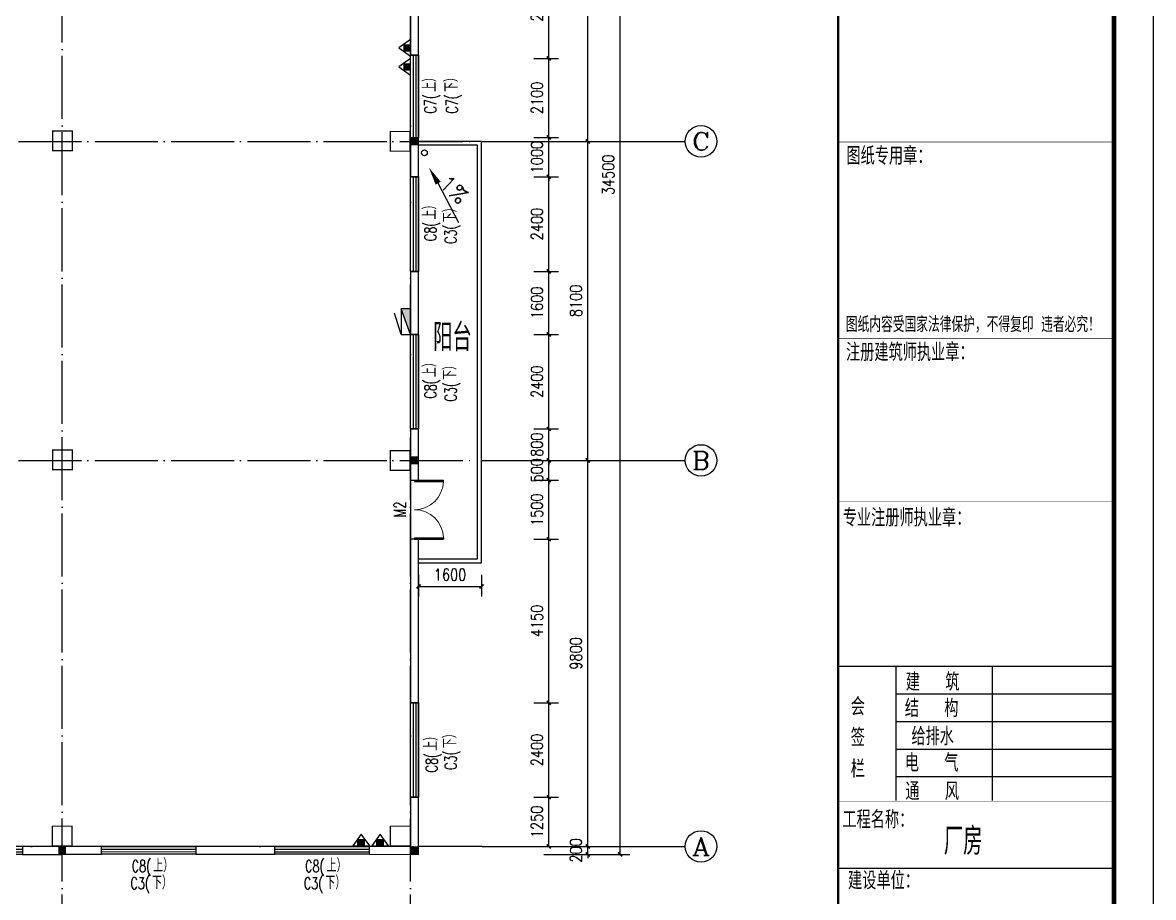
# Model space of a CAD drawing. Header units: millimetres. Extents: x 591771 to 1936534, y -622016 to 355666.
# Drawn here: x 650656 to 679360, y 177662 to 199870 of the extents above; entities that cross this region are included whole.
import ezdxf
from ezdxf.enums import TextEntityAlignment as Align

# ---------------------------------------------------------------- set-up
doc = ezdxf.new("R2010")
doc.units = ezdxf.units.MM
doc.header["$LTSCALE"] = 80
doc.linetypes.add('DOTE', pattern=[2.42, 2, -0.2, 0.02, -0.2])
for name, color, linetype in [('\\M+5BDA8-\\M+5B3DF\\M+5B4E7', 3, 'Continuous'), ('\\M+5BDA8-\\M+5B4B0', 4, 'Continuous'), ('\\M+5BDA8-\\M+5C3C5', 4, 'Continuous'), ('\\M+5BDA8-\\M+5C3C5\\M+5B4B0\\M+5B1E0\\M+5BAC5', 7, 'Continuous'), ('\\M+5BDA8-\\M+5C7BD-\\M+5D7A9', 31, 'Continuous'), ('\\M+5BDA8-\\M+5D6E1', 17, 'DOTE'), ('\\M+5BDA8-\\M+5D6E1-\\M+5B1EA\\M+5D7A2', 3, 'Continuous'), ('\\M+5C1A2\\M+5C3E6\\M+5CFDF\\M+5CCF51', 7, 'Continuous'), ('\\M+5C1A2\\M+5C3E6\\M+5CFF4\\M+5CCF53', 252, 'Continuous'), ('\\M+5CDBC\\M+5BFF2', 252, 'Continuous'), ('AXIS', 3, 'Continuous'), ('AXIS_TEXT', 7, 'Continuous'), ('DIM_LEAD', 3, 'Continuous'), ('EQUIP_\\M+5CFFB\\M+5BBF0\\M+5CBA8', 7, 'Continuous'), ('MHQ', 2, 'Continuous'), ('PUB_TEXT', 7, 'Continuous'), ('WALL', 31, 'Continuous')]:
    doc.layers.add(name, color=color, linetype=linetype)
doc.styles.add('_HZTXT', font='txt.shx', dxfattribs={"width": 0.8, "bigfont": 'hztxt.shx'})
doc.styles.add('A-AXIS-LABEL', font='COMPLEX', dxfattribs={"bigfont": 'GBCBIG'})
doc.styles.add('A-WIN-LABEL', font='SIMPLEX', dxfattribs={"bigfont": 'GBCBIG'})
doc.styles.add('COMPLEX', font='COMPLEX')
doc.styles.add('DIM_FONT', font='SIMPLEX.shx', dxfattribs={"width": 0.8})
doc.styles.add('TKZ', font='tssdeng.shx', dxfattribs={"width": 0.7, "bigfont": 'tssdchn.shx'})
doc.dimstyles.new('DIMN', dxfattribs={"dimtxt": 300, "dimasz": 100, "dimexe": 250, "dimexo": 300, "dimgap": 150, "dimtad": 1, "dimdec": 0, "dimzin": 0, "dimdsep": 46, "dimtxsty": 'DIM_FONT', "dimblk": 'ARCHTICK', "dimcen": 0.09, "dimclrt": 7, "dimazin": 2, "dimtfac": 1, "dimtdec": 0, "dimtix": 1, "dimtmove": 2, "dimatfit": 3, "dimldrblk": 'ARCHTICK', "dimfxl": 0, "dimtolj": 1, "dimtzin": 0, "dimarcsym": 0})

# ---------------------------------------------------------------- blocks, each defined once
blk = doc.blocks.new('A$C158D6705')
at = {"layer": '\\M+5CDBC\\M+5BFF2', "color": 2, "style": 'TKZ', "width": 0.8}
blk.add_text('图纸内容受国家法律保护，不得复印 违者必究！', height=392.04, dxfattribs=at).set_placement((-47, 56))
blk = doc.blocks.new('A$C0A5937B2')
at = {"layer": 'MHQ'}
h = blk.add_hatch(dxfattribs=at)
h.set_pattern_fill('ANSI31', color=256, scale=10, style=0)
h.set_pattern_definition([(45, (9411.13, -1370.382), (-22.45064, 22.45064), [])])
h.paths.add_polyline_path([(363, 204), (162, 204), (162, 27), (363, 27)])
for points in [[(266, 371), (0, 0), (533, 0)], [(162, 204), (363, 204), (363, 27), (162, 27)]]:
    blk.add_lwpolyline(points, close=True, dxfattribs=at)
blk = doc.blocks.new('A$C152640FC')
at = {"layer": 'MHQ', "rotation": 270}
for p in [(0, 1135), (0, 533)]:
    blk.add_blockref('A$C0A5937B2', p, dxfattribs=at)
blk = doc.blocks.new('A$C56224EAA')
at = {"layer": 'MHQ', "xscale": 0.8, "yscale": 0.8, "zscale": 0.8, "rotation": 90}
blk.add_blockref('A$C152640FC', (908, 0), dxfattribs=at)
blk = doc.blocks.new('$TWTSYS$00000508')
for p, q in [((-0.5, 0.5), (0.324, 1.224)), ((-0.5, 0.5), (-0.5, -0.5)), ((-0.5, -0.5), (0.5, 0.5)), ((0.5, 0.5), (-0.5, 0.5)), ((0.5, -0.5), (0.5, 0.5)), ((-0.5, -0.5), (0.5, -0.5))]:
    blk.add_line(p, q)
blk.add_solid([(0.5, -0.5), (0.5, 0.5), (-0.5, -0.5)])
blk = doc.blocks.new('_ArchTick')
at = {"color": 0, "linetype": 'ByBlock', "const_width": 0.4}
blk.add_lwpolyline([(-0.5, -0.5), (0.5, 0.5)], dxfattribs=at)
blk = doc.blocks.new('*D388')
at = {"layer": '\\M+5BDA8-\\M+5B3DF\\M+5B4E7', "color": 0, "lineweight": -2, "transparency": 16777216}
for p, q in [((663631, 180205), (664262, 180205)), ((664012, 178955), (664012, 180205)), ((663631, 178955), (664262, 178955))]:
    blk.add_line(p, q, dxfattribs=at)
at = {"layer": 'Defpoints', "color": 0, "transparency": 16777216}
for p in [(663331, 180205), (664012, 180205), (663331, 178955)]:
    blk.add_point(p, dxfattribs=at)
at = {"layer": '\\M+5BDA8-\\M+5B3DF\\M+5B4E7', "color": 0, "lineweight": -2, "transparency": 16777216, "xscale": 100, "yscale": 100, "zscale": 100}
for p, rotation in [((664012, 180205), 90), ((664012, 178955), 270)]:
    blk.add_blockref('_ArchTick', p, dxfattribs=dict(at, rotation=rotation))
at = {"layer": '\\M+5BDA8-\\M+5B3DF\\M+5B4E7', "color": 7, "transparency": 16777216, "insert": (663712, 179580), "char_height": 300, "attachment_point": 5, "rotation": 90, "style": 'DIM_FONT'}
blk.add_mtext('\\A1;1250', dxfattribs=at)
blk = doc.blocks.new('*D389')
at = {"layer": '\\M+5BDA8-\\M+5B3DF\\M+5B4E7', "color": 0, "lineweight": -2, "transparency": 16777216}
for p, q in [((663631, 182605), (664262, 182605)), ((664012, 180205), (664012, 182605)), ((663631, 180205), (664262, 180205))]:
    blk.add_line(p, q, dxfattribs=at)
at = {"layer": 'Defpoints', "color": 0, "transparency": 16777216}
for p in [(663331, 182605), (664012, 182605), (663331, 180205)]:
    blk.add_point(p, dxfattribs=at)
at = {"layer": '\\M+5BDA8-\\M+5B3DF\\M+5B4E7', "color": 0, "lineweight": -2, "transparency": 16777216, "xscale": 100, "yscale": 100, "zscale": 100}
for p, rotation in [((664012, 182605), 90), ((664012, 180205), 270)]:
    blk.add_blockref('_ArchTick', p, dxfattribs=dict(at, rotation=rotation))
at = {"layer": '\\M+5BDA8-\\M+5B3DF\\M+5B4E7', "color": 7, "transparency": 16777216, "insert": (663712, 181405), "char_height": 300, "attachment_point": 5, "rotation": 90, "style": 'DIM_FONT'}
blk.add_mtext('\\A1;2400', dxfattribs=at)
blk = doc.blocks.new('*D390')
at = {"layer": '\\M+5BDA8-\\M+5B3DF\\M+5B4E7', "color": 0, "lineweight": -2, "transparency": 16777216}
for p, q in [((663631, 186755), (664262, 186755)), ((664012, 182605), (664012, 186755)), ((663631, 182605), (664262, 182605))]:
    blk.add_line(p, q, dxfattribs=at)
at = {"layer": 'Defpoints', "color": 0, "transparency": 16777216}
for p in [(663331, 186755), (664012, 186755), (663331, 182605)]:
    blk.add_point(p, dxfattribs=at)
at = {"layer": '\\M+5BDA8-\\M+5B3DF\\M+5B4E7', "color": 0, "lineweight": -2, "transparency": 16777216, "xscale": 100, "yscale": 100, "zscale": 100}
for p, rotation in [((664012, 186755), 90), ((664012, 182605), 270)]:
    blk.add_blockref('_ArchTick', p, dxfattribs=dict(at, rotation=rotation))
at = {"layer": '\\M+5BDA8-\\M+5B3DF\\M+5B4E7', "color": 7, "transparency": 16777216, "insert": (663712, 184680), "char_height": 300, "attachment_point": 5, "rotation": 90, "style": 'DIM_FONT'}
blk.add_mtext('\\A1;4150', dxfattribs=at)
blk = doc.blocks.new('*D391')
at = {"layer": '\\M+5BDA8-\\M+5B3DF\\M+5B4E7', "color": 0, "lineweight": -2, "transparency": 16777216}
for p, q in [((663631, 188255), (664262, 188255)), ((664012, 186755), (664012, 188255)), ((663631, 186755), (664262, 186755))]:
    blk.add_line(p, q, dxfattribs=at)
at = {"layer": 'Defpoints', "color": 0, "transparency": 16777216}
for p in [(663331, 188255), (664012, 188255), (663331, 186755)]:
    blk.add_point(p, dxfattribs=at)
at = {"layer": '\\M+5BDA8-\\M+5B3DF\\M+5B4E7', "color": 0, "lineweight": -2, "transparency": 16777216, "xscale": 100, "yscale": 100, "zscale": 100}
for p, rotation in [((664012, 188255), 90), ((664012, 186755), 270)]:
    blk.add_blockref('_ArchTick', p, dxfattribs=dict(at, rotation=rotation))
at = {"layer": '\\M+5BDA8-\\M+5B3DF\\M+5B4E7', "color": 7, "transparency": 16777216, "insert": (663712, 187505), "char_height": 300, "attachment_point": 5, "rotation": 90, "style": 'DIM_FONT'}
blk.add_mtext('\\A1;1500', dxfattribs=at)
blk = doc.blocks.new('*D392')
at = {"layer": '\\M+5BDA8-\\M+5B3DF\\M+5B4E7', "color": 0, "lineweight": -2, "transparency": 16777216}
for p, q in [((663631, 188755), (664262, 188755)), ((664012, 188755), (664012, 188855)), ((664012, 188255), (664012, 188755)), ((663631, 188255), (664262, 188255)), ((664012, 188255), (664012, 188155))]:
    blk.add_line(p, q, dxfattribs=at)
at = {"layer": 'Defpoints', "color": 0, "transparency": 16777216}
for p in [(663331, 188755), (664012, 188755), (663331, 188255)]:
    blk.add_point(p, dxfattribs=at)
at = {"layer": '\\M+5BDA8-\\M+5B3DF\\M+5B4E7', "color": 0, "lineweight": -2, "transparency": 16777216, "xscale": 100, "yscale": 100, "zscale": 100}
for p, rotation in [((664012, 188755), 270), ((664012, 188255), 90)]:
    blk.add_blockref('_ArchTick', p, dxfattribs=dict(at, rotation=rotation))
at = {"layer": '\\M+5BDA8-\\M+5B3DF\\M+5B4E7', "color": 7, "transparency": 16777216, "insert": (663712, 188505), "char_height": 300, "attachment_point": 5, "rotation": 90, "style": 'DIM_FONT'}
blk.add_mtext('\\A1;500', dxfattribs=at)
blk = doc.blocks.new('*D393')
at = {"layer": '\\M+5BDA8-\\M+5B3DF\\M+5B4E7', "color": 0, "lineweight": -2, "transparency": 16777216}
for p, q in [((663631, 189555), (664262, 189555)), ((664012, 189555), (664012, 189655)), ((664012, 188755), (664012, 189555)), ((663631, 188755), (664262, 188755)), ((664012, 188755), (664012, 188655))]:
    blk.add_line(p, q, dxfattribs=at)
at = {"layer": 'Defpoints', "color": 0, "transparency": 16777216}
for p in [(663331, 189555), (664012, 189555), (663331, 188755)]:
    blk.add_point(p, dxfattribs=at)
at = {"layer": '\\M+5BDA8-\\M+5B3DF\\M+5B4E7', "color": 0, "lineweight": -2, "transparency": 16777216, "xscale": 100, "yscale": 100, "zscale": 100}
for p, rotation in [((664012, 189555), 270), ((664012, 188755), 90)]:
    blk.add_blockref('_ArchTick', p, dxfattribs=dict(at, rotation=rotation))
at = {"layer": '\\M+5BDA8-\\M+5B3DF\\M+5B4E7', "color": 7, "transparency": 16777216, "insert": (663712, 189155), "char_height": 300, "attachment_point": 5, "rotation": 90, "style": 'DIM_FONT'}
blk.add_mtext('\\A1;800', dxfattribs=at)
blk = doc.blocks.new('*D394')
at = {"layer": '\\M+5BDA8-\\M+5B3DF\\M+5B4E7', "color": 0, "lineweight": -2, "transparency": 16777216}
for p, q in [((663631, 191955), (664262, 191955)), ((664012, 189555), (664012, 191955)), ((663631, 189555), (664262, 189555))]:
    blk.add_line(p, q, dxfattribs=at)
at = {"layer": 'Defpoints', "color": 0, "transparency": 16777216}
for p in [(663331, 191955), (664012, 191955), (663331, 189555)]:
    blk.add_point(p, dxfattribs=at)
at = {"layer": '\\M+5BDA8-\\M+5B3DF\\M+5B4E7', "color": 0, "lineweight": -2, "transparency": 16777216, "xscale": 100, "yscale": 100, "zscale": 100}
for p, rotation in [((664012, 191955), 90), ((664012, 189555), 270)]:
    blk.add_blockref('_ArchTick', p, dxfattribs=dict(at, rotation=rotation))
at = {"layer": '\\M+5BDA8-\\M+5B3DF\\M+5B4E7', "color": 7, "transparency": 16777216, "insert": (663712, 190755), "char_height": 300, "attachment_point": 5, "rotation": 90, "style": 'DIM_FONT'}
blk.add_mtext('\\A1;2400', dxfattribs=at)
blk = doc.blocks.new('*D395')
at = {"layer": '\\M+5BDA8-\\M+5B3DF\\M+5B4E7', "color": 0, "lineweight": -2, "transparency": 16777216}
for p, q in [((663631, 193555), (664262, 193555)), ((664012, 191955), (664012, 193555)), ((663631, 191955), (664262, 191955))]:
    blk.add_line(p, q, dxfattribs=at)
at = {"layer": 'Defpoints', "color": 0, "transparency": 16777216}
for p in [(663331, 193555), (664012, 193555), (663331, 191955)]:
    blk.add_point(p, dxfattribs=at)
at = {"layer": '\\M+5BDA8-\\M+5B3DF\\M+5B4E7', "color": 0, "lineweight": -2, "transparency": 16777216, "xscale": 100, "yscale": 100, "zscale": 100}
for p, rotation in [((664012, 193555), 90), ((664012, 191955), 270)]:
    blk.add_blockref('_ArchTick', p, dxfattribs=dict(at, rotation=rotation))
at = {"layer": '\\M+5BDA8-\\M+5B3DF\\M+5B4E7', "color": 7, "transparency": 16777216, "insert": (663712, 192755), "char_height": 300, "attachment_point": 5, "rotation": 90, "style": 'DIM_FONT'}
blk.add_mtext('\\A1;1600', dxfattribs=at)
blk = doc.blocks.new('*D396')
at = {"layer": '\\M+5BDA8-\\M+5B3DF\\M+5B4E7', "color": 0, "lineweight": -2, "transparency": 16777216}
for p, q in [((663631, 195955), (664262, 195955)), ((664012, 193555), (664012, 195955)), ((663631, 193555), (664262, 193555))]:
    blk.add_line(p, q, dxfattribs=at)
at = {"layer": 'Defpoints', "color": 0, "transparency": 16777216}
for p in [(663331, 195955), (664012, 195955), (663331, 193555)]:
    blk.add_point(p, dxfattribs=at)
at = {"layer": '\\M+5BDA8-\\M+5B3DF\\M+5B4E7', "color": 0, "lineweight": -2, "transparency": 16777216, "xscale": 100, "yscale": 100, "zscale": 100}
for p, rotation in [((664012, 195955), 90), ((664012, 193555), 270)]:
    blk.add_blockref('_ArchTick', p, dxfattribs=dict(at, rotation=rotation))
at = {"layer": '\\M+5BDA8-\\M+5B3DF\\M+5B4E7', "color": 7, "transparency": 16777216, "insert": (663712, 194755), "char_height": 300, "attachment_point": 5, "rotation": 90, "style": 'DIM_FONT'}
blk.add_mtext('\\A1;2400', dxfattribs=at)
blk = doc.blocks.new('*D397')
at = {"layer": '\\M+5BDA8-\\M+5B3DF\\M+5B4E7', "color": 0, "lineweight": -2, "transparency": 16777216}
for p, q in [((663631, 196955), (664262, 196955)), ((664012, 196955), (664012, 197055)), ((664012, 195955), (664012, 196955)), ((663631, 195955), (664262, 195955)), ((664012, 195955), (664012, 195855))]:
    blk.add_line(p, q, dxfattribs=at)
at = {"layer": 'Defpoints', "color": 0, "transparency": 16777216}
for p in [(663331, 196955), (664012, 196955), (663331, 195955)]:
    blk.add_point(p, dxfattribs=at)
at = {"layer": '\\M+5BDA8-\\M+5B3DF\\M+5B4E7', "color": 0, "lineweight": -2, "transparency": 16777216, "xscale": 100, "yscale": 100, "zscale": 100}
for p, rotation in [((664012, 196955), 270), ((664012, 195955), 90)]:
    blk.add_blockref('_ArchTick', p, dxfattribs=dict(at, rotation=rotation))
at = {"layer": '\\M+5BDA8-\\M+5B3DF\\M+5B4E7', "color": 7, "transparency": 16777216, "insert": (663712, 196455), "char_height": 300, "attachment_point": 5, "rotation": 90, "style": 'DIM_FONT'}
blk.add_mtext('\\A1;1000', dxfattribs=at)
blk = doc.blocks.new('*D398')
at = {"layer": '\\M+5BDA8-\\M+5B3DF\\M+5B4E7', "color": 0, "lineweight": -2, "transparency": 16777216}
for p, q in [((663631, 198960), (664262, 198960)), ((664012, 196955), (664012, 198960)), ((663631, 196955), (664262, 196955))]:
    blk.add_line(p, q, dxfattribs=at)
at = {"layer": 'Defpoints', "color": 0, "transparency": 16777216}
for p in [(663331, 198960), (664012, 198960), (663331, 196955)]:
    blk.add_point(p, dxfattribs=at)
at = {"layer": '\\M+5BDA8-\\M+5B3DF\\M+5B4E7', "color": 0, "lineweight": -2, "transparency": 16777216, "xscale": 100, "yscale": 100, "zscale": 100}
for p, rotation in [((664012, 198960), 90), ((664012, 196955), 270)]:
    blk.add_blockref('_ArchTick', p, dxfattribs=dict(at, rotation=rotation))
at = {"layer": '\\M+5BDA8-\\M+5B3DF\\M+5B4E7', "color": 7, "transparency": 16777216, "insert": (663712, 197958), "char_height": 300, "attachment_point": 5, "rotation": 90, "style": 'DIM_FONT'}
blk.add_mtext('\\A1;2100', dxfattribs=at)
blk = doc.blocks.new('*D399')
at = {"layer": '\\M+5BDA8-\\M+5B3DF\\M+5B4E7', "color": 0, "lineweight": -2, "transparency": 16777216}
for p, q in [((663631, 201657), (664262, 201657)), ((664012, 198960), (664012, 201657)), ((663631, 198960), (664262, 198960))]:
    blk.add_line(p, q, dxfattribs=at)
at = {"layer": 'Defpoints', "color": 0, "transparency": 16777216}
for p in [(663331, 201657), (664012, 201657), (663331, 198960)]:
    blk.add_point(p, dxfattribs=at)
at = {"layer": '\\M+5BDA8-\\M+5B3DF\\M+5B4E7', "color": 0, "lineweight": -2, "transparency": 16777216, "xscale": 100, "yscale": 100, "zscale": 100}
for p, rotation in [((664012, 201657), 90), ((664012, 198960), 270)]:
    blk.add_blockref('_ArchTick', p, dxfattribs=dict(at, rotation=rotation))
at = {"layer": '\\M+5BDA8-\\M+5B3DF\\M+5B4E7', "color": 7, "transparency": 16777216, "insert": (663712, 200308), "char_height": 300, "attachment_point": 5, "rotation": 90, "style": 'DIM_FONT'}
blk.add_mtext('\\A1;2700', dxfattribs=at)
blk = doc.blocks.new('*D553')
at = {"layer": '\\M+5BDA8-\\M+5B3DF\\M+5B4E7', "color": 0, "lineweight": -2, "transparency": 16777216}
for p, q in [((660707, 185855), (660707, 185305)), ((662307, 185855), (662307, 185305)), ((660707, 185555), (662307, 185555))]:
    blk.add_line(p, q, dxfattribs=at)
at = {"layer": 'Defpoints', "color": 0, "transparency": 16777216}
for p in [(660707, 186155), (662307, 186155), (662307, 185555)]:
    blk.add_point(p, dxfattribs=at)
at = {"layer": '\\M+5BDA8-\\M+5B3DF\\M+5B4E7', "color": 0, "lineweight": -2, "transparency": 16777216, "xscale": 100, "yscale": 100, "zscale": 100, "rotation": 180}
blk.add_blockref('_ArchTick', (660707, 185555), dxfattribs=at)
at = {"layer": '\\M+5BDA8-\\M+5B3DF\\M+5B4E7', "color": 0, "lineweight": -2, "transparency": 16777216, "xscale": 100, "yscale": 100, "zscale": 100}
blk.add_blockref('_ArchTick', (662307, 185555), dxfattribs=at)
at = {"layer": '\\M+5BDA8-\\M+5B3DF\\M+5B4E7', "color": 7, "transparency": 16777216, "insert": (661507, 185855), "char_height": 300, "attachment_point": 5, "style": 'DIM_FONT'}
blk.add_mtext('\\A1;1600', dxfattribs=at)
blk = doc.blocks.new('*D638')
at = {"layer": '\\M+5BDA8-\\M+5B3DF\\M+5B4E7', "color": 0, "lineweight": -2, "transparency": 16777216}
for p, q in [((663888, 178955), (665252, 178955)), ((665002, 178955), (665002, 179055)), ((665002, 178755), (665002, 178955)), ((663888, 178755), (665252, 178755)), ((665002, 178755), (665002, 178655))]:
    blk.add_line(p, q, dxfattribs=at)
at = {"layer": 'Defpoints', "color": 0, "transparency": 16777216}
for p in [(663588, 178955), (665002, 178955), (663588, 178755)]:
    blk.add_point(p, dxfattribs=at)
at = {"layer": '\\M+5BDA8-\\M+5B3DF\\M+5B4E7', "color": 0, "lineweight": -2, "transparency": 16777216, "xscale": 100, "yscale": 100, "zscale": 100}
for p, rotation in [((665002, 178955), 270), ((665002, 178755), 90)]:
    blk.add_blockref('_ArchTick', p, dxfattribs=dict(at, rotation=rotation))
at = {"layer": '\\M+5BDA8-\\M+5B3DF\\M+5B4E7', "color": 7, "transparency": 16777216, "insert": (664702, 178855), "char_height": 300, "attachment_point": 5, "rotation": 90, "style": 'DIM_FONT'}
blk.add_mtext('\\A1;200', dxfattribs=at)
blk = doc.blocks.new('*D639')
at = {"layer": '\\M+5BDA8-\\M+5D6E1-\\M+5B1EA\\M+5D7A2', "color": 0, "lineweight": -2, "transparency": 16777216}
for p, q in [((664319, 213255), (666073, 213255)), ((665823, 178755), (665823, 213255)), ((664319, 178755), (666073, 178755))]:
    blk.add_line(p, q, dxfattribs=at)
at = {"layer": 'Defpoints', "color": 0, "transparency": 16777216}
for p in [(664019, 213255), (665823, 213255), (664019, 178755)]:
    blk.add_point(p, dxfattribs=at)
at = {"layer": '\\M+5BDA8-\\M+5D6E1-\\M+5B1EA\\M+5D7A2', "color": 0, "lineweight": -2, "transparency": 16777216, "xscale": 100, "yscale": 100, "zscale": 100}
for p, rotation in [((665823, 213255), 90), ((665823, 178755), 270)]:
    blk.add_blockref('_ArchTick', p, dxfattribs=dict(at, rotation=rotation))
at = {"layer": '\\M+5BDA8-\\M+5D6E1-\\M+5B1EA\\M+5D7A2', "color": 7, "transparency": 16777216, "insert": (665523, 196005), "char_height": 300, "attachment_point": 5, "rotation": 90, "style": 'DIM_FONT'}
blk.add_mtext('\\A1;34500', dxfattribs=at)
blk = doc.blocks.new('*D640')
at = {"layer": '\\M+5BDA8-\\M+5D6E1-\\M+5B1EA\\M+5D7A2', "color": 0, "lineweight": -2, "transparency": 16777216}
for p, q in [((662318, 188755), (665252, 188755)), ((665002, 178955), (665002, 188755)), ((662318, 178955), (665252, 178955))]:
    blk.add_line(p, q, dxfattribs=at)
at = {"layer": 'Defpoints', "color": 0, "transparency": 16777216}
for p in [(662018, 188755), (665002, 188755), (662018, 178955)]:
    blk.add_point(p, dxfattribs=at)
at = {"layer": '\\M+5BDA8-\\M+5D6E1-\\M+5B1EA\\M+5D7A2', "color": 0, "lineweight": -2, "transparency": 16777216, "xscale": 100, "yscale": 100, "zscale": 100}
for p, rotation in [((665002, 188755), 90), ((665002, 178955), 270)]:
    blk.add_blockref('_ArchTick', p, dxfattribs=dict(at, rotation=rotation))
at = {"layer": '\\M+5BDA8-\\M+5D6E1-\\M+5B1EA\\M+5D7A2', "color": 7, "transparency": 16777216, "insert": (664702, 183855), "char_height": 300, "attachment_point": 5, "rotation": 90, "style": 'DIM_FONT'}
blk.add_mtext('\\A1;9800', dxfattribs=at)
blk = doc.blocks.new('*D641')
at = {"layer": '\\M+5BDA8-\\M+5D6E1-\\M+5B1EA\\M+5D7A2', "color": 0, "lineweight": -2, "transparency": 16777216}
for p, q in [((662318, 196855), (665252, 196855)), ((665002, 188755), (665002, 196855)), ((662318, 188755), (665252, 188755))]:
    blk.add_line(p, q, dxfattribs=at)
at = {"layer": 'Defpoints', "color": 0, "transparency": 16777216}
for p in [(662018, 196855), (665002, 196855), (662018, 188755)]:
    blk.add_point(p, dxfattribs=at)
at = {"layer": '\\M+5BDA8-\\M+5D6E1-\\M+5B1EA\\M+5D7A2', "color": 0, "lineweight": -2, "transparency": 16777216, "xscale": 100, "yscale": 100, "zscale": 100}
for p, rotation in [((665002, 196855), 90), ((665002, 188755), 270)]:
    blk.add_blockref('_ArchTick', p, dxfattribs=dict(at, rotation=rotation))
at = {"layer": '\\M+5BDA8-\\M+5D6E1-\\M+5B1EA\\M+5D7A2', "color": 7, "transparency": 16777216, "insert": (664702, 192805), "char_height": 300, "attachment_point": 5, "rotation": 90, "style": 'DIM_FONT'}
blk.add_mtext('\\A1;8100', dxfattribs=at)
blk = doc.blocks.new('*D642')
at = {"layer": '\\M+5BDA8-\\M+5D6E1-\\M+5B1EA\\M+5D7A2', "color": 0, "lineweight": -2, "transparency": 16777216}
for p, q in [((662318, 205755), (665252, 205755)), ((665002, 196855), (665002, 205755)), ((662318, 196855), (665252, 196855))]:
    blk.add_line(p, q, dxfattribs=at)
at = {"layer": 'Defpoints', "color": 0, "transparency": 16777216}
for p in [(662018, 205755), (665002, 205755), (662018, 196855)]:
    blk.add_point(p, dxfattribs=at)
at = {"layer": '\\M+5BDA8-\\M+5D6E1-\\M+5B1EA\\M+5D7A2', "color": 0, "lineweight": -2, "transparency": 16777216, "xscale": 100, "yscale": 100, "zscale": 100}
for p, rotation in [((665002, 205755), 90), ((665002, 196855), 270)]:
    blk.add_blockref('_ArchTick', p, dxfattribs=dict(at, rotation=rotation))
at = {"layer": '\\M+5BDA8-\\M+5D6E1-\\M+5B1EA\\M+5D7A2', "color": 7, "transparency": 16777216, "insert": (664702, 201305), "char_height": 300, "attachment_point": 5, "rotation": 90, "style": 'DIM_FONT'}
blk.add_mtext('\\A1;8900', dxfattribs=at)
blk = doc.blocks.new('_AXISO')
blk.add_circle((0, 0), 0.5)
at = {"layer": 'AXIS_TEXT', "style": 'COMPLEX'}
blk.add_attdef('A', text='', height=0.56, dxfattribs=at).set_placement((-0.25, -0.28), (0.25, -0.28), align=Align.FIT)
blk = doc.blocks.new('\\M+5B6FE\\M+5CEAC\\M+5B4B0\\M+5BFE2$\\M+5CFB5\\M+5CDB3\\M+5CDBC\\M+5BFE2$00000001')
at = {"color": 0}
for points in [[(-0.5, 0.5), (-0.5, -0.5)], [(-0.5, 0.5), (0.5, 0.5)], [(0.5, -0.5), (0.5, 0.5)], [(0.5, 0.167), (-0.5, 0.167)], [(0.5, -0.167), (-0.5, -0.167)], [(-0.5, -0.5), (0.5, -0.5)]]:
    blk.add_lwpolyline(points, dxfattribs=at)
blk = doc.blocks.new('\\M+5B6FE\\M+5CEAC\\M+5C3C5\\M+5BFE2$\\M+5CFB5\\M+5CDB3\\M+5CDBC\\M+5BFE2$00000108')
for p, q in [((-0.5, 0), (-0.5, 0.4875)), ((-0.475, 0.4875), (-0.5, 0.4875)), ((-0.475, 0), (-0.475, 0.4875)), ((0.475, 0), (0.475, 0.4875)), ((0.475, 0.4875), (0.5, 0.4875)), ((0.5, 0), (0.5, 0.4875)), ((-0.5, 0), (-0.475, 0)), ((0.5, 0), (0.475, 0))]:
    blk.add_line(p, q)
at = {"lineweight": 13}
for centre, start, end in [((-0.4875, 0), 0, 88.53072), ((0.4875, 0), 91.46928, 180)]:
    blk.add_arc(centre, 0.4875, start, end, dxfattribs=at)

msp = doc.modelspace()

# ---------------------------------------------------------------- hatches: boundary and pattern name
at = {"layer": '\\M+5C1A2\\M+5C3E6\\M+5CFF4\\M+5CCF53'}
for points in [[(660506.5, 196755.3), (660706.5, 196755.3), (660706.5, 196955.3), (660506.5, 196955.3)], [(660506.5, 188655.3), (660706.5, 188655.3), (660706.5, 188855.3), (660506.5, 188855.3)], [(651561.3, 178755.8), (651761.3, 178755.8), (651761.3, 178955.8), (651561.3, 178955.8)], [(660506.5, 178754.8), (660706.5, 178754.8), (660706.5, 178954.8), (660506.5, 178954.8)]]:
    msp.add_hatch(color=256, dxfattribs=at).paths.add_polyline_path(points)

# ---------------------------------------------------------------- linework, layer by layer
at = {"layer": '\\M+5BDA8-\\M+5C7BD-\\M+5D7A9'}
for p, q in [((660506.5, 201656.8), (660506.5, 199043)), ((660706.5, 199043), (660706.5, 201656.8)), ((660506.5, 199043), (660706.5, 199043)), ((660506.5, 196943), (660506.5, 199043)), ((660506.5, 199043), (660706.5, 199043)), ((660706.5, 199043), (660706.5, 196943)), ((660706.5, 196943), (660506.5, 196943)), ((660506.5, 196943), (660506.5, 196855.3)), ((660706.5, 196943), (660506.5, 196943)), ((660706.5, 196855.3), (660706.5, 196943)), ((660506.5, 196855.3), (660506.5, 195955.3)), ((660706.5, 195955.3), (660706.5, 196855.3)), ((660506.5, 195955.3), (660706.5, 195955.3)), ((660506.5, 193555.3), (660506.5, 195955.3)), ((660506.5, 195955.3), (660706.5, 195955.3)), ((660706.5, 195955.3), (660706.5, 193555.3)), ((660706.5, 193555.3), (660506.5, 193555.3)), ((660506.5, 193555.3), (660506.5, 191955.3)), ((660706.5, 193555.3), (660506.5, 193555.3)), ((660706.5, 191955.3), (660706.5, 193555.3)), ((660506.5, 191955.3), (660706.5, 191955.3)), ((660506.5, 189555.3), (660506.5, 191955.3)), ((660506.5, 191955.3), (660706.5, 191955.3)), ((660706.5, 191955.3), (660706.5, 189555.3)), ((660706.5, 189555.3), (660506.5, 189555.3)), ((660506.5, 189555.3), (660506.5, 188755.3)), ((660706.5, 189555.3), (660506.5, 189555.3)), ((660706.5, 188755.3), (660706.5, 189555.3)), ((660506.5, 188755.3), (660506.5, 188255.3)), ((660706.5, 188255.3), (660706.5, 188755.3)), ((660506.5, 188255.3), (660706.5, 188255.3)), ((660706.5, 186755.3), (660506.5, 186755.3)), ((660506.5, 186755.3), (660506.5, 185455.3)), ((660706.5, 185455.3), (660706.5, 186755.3)), ((660506.5, 185455.3), (660506.5, 182605.2)), ((660706.5, 182605.2), (660706.5, 185455.3)), ((660506.5, 182605.2), (660706.5, 182605.2)), ((660506.5, 180205.2), (660506.5, 182605.2)), ((660506.5, 182605.2), (660706.5, 182605.2)), ((660706.5, 182605.2), (660706.5, 180205.2)), ((660706.5, 180205.2), (660506.5, 180205.2)), ((660506.5, 180205.2), (660506.5, 178955.3)), ((660706.5, 180205.2), (660506.5, 180205.2)), ((660706.5, 178755.3), (660706.5, 180205.2)), ((651660.5, 178955.3), (650656.2, 178955.3)), ((650656.2, 178955.3), (650656.2, 178755.3)), ((652656.2, 178956.7), (651660.5, 178956.9)), ((652656.2, 178756.7), (652656.2, 178956.7)), ((652656.2, 178756.7), (652656.2, 178956.7)), ((652656.2, 178956.7), (655056.2, 178956.3)), ((655056.2, 178956.3), (655056.2, 178756.3)), ((657056.2, 178955.9), (655056.2, 178956.3)), ((655056.2, 178956.3), (655056.2, 178756.3)), ((657056.1, 178755.9), (657056.2, 178955.9)), ((657056.1, 178755.9), (657056.2, 178955.9)), ((657056.2, 178955.9), (659456.2, 178955.5)), ((659456.2, 178955.5), (659456.1, 178755.5)), ((659456.2, 178955.5), (659456.1, 178755.5)), ((660506.5, 178955.3), (659456.2, 178955.5)), ((650656.2, 178755.3), (651660.5, 178755.3)), ((651660.5, 178756.9), (652656.2, 178756.7)), ((655056.2, 178756.3), (652656.2, 178756.7)), ((655056.2, 178756.3), (657056.1, 178755.9)), ((659456.1, 178755.5), (657056.1, 178755.9)), ((659456.1, 178755.5), (660706.5, 178755.3))]:
    msp.add_line(p, q, dxfattribs=at)
at = {"layer": '\\M+5BDA8-\\M+5D6E1', "ltscale": 10}
for p, q in [((651656.2, 174195.8), (651656.2, 215409.7)), ((660506.5, 174195.8), (660506.5, 215409.7)), ((604089.6, 196855.3), (662017.9, 196855.3)), ((604089.6, 188755.3), (662017.9, 188755.3)), ((662317.9, 178955.3), (604089.6, 178955.3))]:
    msp.add_line(p, q, dxfattribs=at)
at = {"layer": '\\M+5BDA8-\\M+5D6E1-\\M+5B1EA\\M+5D7A2'}
for p, q in [((663476.8, 196855.3), (667476.8, 196855.3)), ((663476.8, 188755.3), (667476.8, 188755.3)), ((663476.8, 178955.3), (667476.8, 178955.3))]:
    msp.add_line(p, q, dxfattribs=at)
at = {"layer": '\\M+5C1A2\\M+5C3E6\\M+5CFDF\\M+5CCF51'}
for p, q in [((662306.5, 196855.3), (660706.5, 196855.3)), ((662206.5, 196755.3), (660706.5, 196755.3)), ((662206.5, 186255.3), (662206.5, 196755.3)), ((662306.5, 186155.3), (662306.5, 196855.3)), ((660506.5, 188255.3), (660506.5, 186755.3)), ((660706.5, 186255.3), (662206.5, 186255.3)), ((660706.5, 186155.3), (662306.5, 186155.3))]:
    msp.add_line(p, q, dxfattribs=at)
at = {"layer": '\\M+5C1A2\\M+5C3E6\\M+5CFF4\\M+5CCF53', "const_width": 30}
for points in [[(651418, 197120.2), (651918, 197120.2), (651918, 196620.2), (651418, 196620.2), (651418, 197120.2)], [(659991.5, 197105.2), (660491.5, 197105.2), (660491.5, 196605.2), (659991.5, 196605.2), (659991.5, 197105.2)], [(651418, 189020.2), (651918, 189020.2), (651918, 188520.2), (651418, 188520.2), (651418, 189020.2)], [(659991.5, 189005.2), (660491.5, 189005.2), (660491.5, 188505.2), (659991.5, 188505.2), (659991.5, 189005.2)], [(651411.3, 179471.3), (651911.3, 179471.3), (651911.3, 178971.3), (651411.3, 178971.3), (651411.3, 179471.3)], [(659992.5, 179470.4), (660492.5, 179470.4), (660492.5, 178970.4), (659992.5, 178970.4), (659992.5, 179470.4)]]:
    msp.add_lwpolyline(points, dxfattribs=at)
at = {"layer": '\\M+5CDBC\\M+5BFF2', "color": 2}
for p, q in [((671359.7, 183529.2), (678359.9, 183529.2)), ((672822, 183529.2), (672822, 180124.7)), ((672822, 183529.2), (678359.9, 183529.2)), ((675263.8, 183529.2), (675263.8, 180124.7)), ((672822, 182829.2), (678359.9, 182829.2)), ((672822, 182129.2), (678359.9, 182129.2)), ((672822, 181429.2), (678359.9, 181429.2)), ((672822, 180729.2), (678359.9, 180729.2)), ((671359.7, 178402.8), (678359.9, 178402.8))]:
    msp.add_line(p, q, dxfattribs=at)
msp.add_lwpolyline([(595259.9, 164227.6), (679359.9, 164227.6), (679359.9, 223627.6), (595259.9, 223627.6)], close=True, dxfattribs=at)
at = {"layer": '\\M+5CDBC\\M+5BFF2', "color": 2, "const_width": 112.5}
msp.add_lwpolyline([(596260, 165227.6), (678359.9, 165227.6), (678359.9, 222627.6), (596260, 222627.6)], close=True, dxfattribs=at)
at = {"layer": '\\M+5CDBC\\M+5BFF2', "color": 2}
for points, const_width in [([(671359.7, 165227.6), (671359.7, 222627.6)], 56.2), ([(671359.7, 196837), (678359.9, 196837)], 20), ([(671359.7, 191846.6), (678359.9, 191846.6)], 11.2), ([(671359.7, 187703.4), (678359.9, 187703.4)], 11.2), ([(671359.7, 180090.3), (678359.9, 180090.3)], 11.2)]:
    msp.add_lwpolyline(points, dxfattribs=dict(at, const_width=const_width))
at = {"layer": 'DIM_LEAD'}
msp.add_line((661732, 194790), (661204, 195793.9), dxfattribs=at)
msp.add_lwpolyline([(661204, 195793.9, 150, 0, 0), (660969.3, 196191.6, 0, 0, 0)], format="xyseb", dxfattribs=at)
msp.add_circle((660854.7, 196565.9), 74.4, dxfattribs=at)

# ---------------------------------------------------------------- block references
at = {"layer": '\\M+5BDA8-\\M+5B4B0'}
for p, xscale, yscale, zscale, rotation in [((660606.5, 197993), -2100, -200, 200, 269.9999999940694), ((660606.5, 197993), -2100, -200, 200, 269.9999999940694), ((660606.5, 194755.3), -2400, -200, 200, 270.0000000000008), ((660606.5, 194755.3), -2400, -200, 200, 270.0000000000008), ((660606.5, 190755.3), -2400, -200, 200, 270.0000000000008), ((660606.5, 190755.3), -2400, -200, 200, 270.0000000000008), ((660606.5, 181405.2), 2400, 199.9999999999999, 199.9999999999999, 89.99988339271859), ((660606.5, 181405.2), 2400, 199.9999999999999, 199.9999999999999, 89.99988339271859), ((649456.2, 178855.3), -2400, 200, 200, 0.0003588734721411694), ((653856.2, 178856.5), -2400, 200, 200, 359.9895020344701), ((653856.2, 178856.5), -2400, 200, 200, 359.9895020344701), ((658256.2, 178855.7), -2400, 200, 200, 359.9895020344701), ((658256.2, 178855.7), -2400, 200, 200, 359.9895020344701)]:
    msp.add_blockref('\\M+5B6FE\\M+5CEAC\\M+5B4B0\\M+5BFE2$\\M+5CFB5\\M+5CDB3\\M+5CDBC\\M+5BFE2$00000001', p, dxfattribs=dict(at, xscale=xscale, yscale=yscale, zscale=zscale, rotation=rotation))
at = {"layer": '\\M+5BDA8-\\M+5C3C5'}
ref = msp.add_blockref('\\M+5B6FE\\M+5CEAC\\M+5C3C5\\M+5BFE2$\\M+5CFB5\\M+5CDB3\\M+5CDBC\\M+5BFE2$00000108', (660606.5, 187505.3), dxfattribs=dict(at, xscale=-1500, yscale=1500, zscale=200, rotation=269.9999999855833))
ref.add_attrib('A', 'M2', (660380.3, 187315.3), dxfattribs={"layer": '\\M+5BDA8-\\M+5C3C5\\M+5B4B0\\M+5B1E0\\M+5BAC5', "height": 297.5, "rotation": 90, "style": 'A-WIN-LABEL', "width": 0.705882})
at = {"layer": '\\M+5BDA8-\\M+5D6E1-\\M+5B1EA\\M+5D7A2'}
ref = msp.add_blockref('_AXISO', (667876.8, 196855.3), dxfattribs=dict(at, xscale=800, yscale=800, zscale=800))
ref.add_attrib('A', 'C', dxfattribs={"layer": 'AXIS_TEXT', "height": 452.5, "style": 'A-AXIS-LABEL', "width": 1.4}).set_placement((667650.5, 196629), (668103, 196629), align=Align.FIT)
ref = msp.add_blockref('_AXISO', (667876.8, 188755.3), dxfattribs=dict(at, xscale=800, yscale=800, zscale=800))
ref.add_attrib('A', 'B', dxfattribs={"layer": 'AXIS_TEXT', "height": 452.5, "style": 'A-AXIS-LABEL', "width": 1.235294}).set_placement((667650.5, 188529), (668103, 188529), align=Align.FIT)
ref = msp.add_blockref('_AXISO', (667876.8, 178955.3), dxfattribs=dict(at, xscale=800, yscale=800, zscale=800))
ref.add_attrib('A', 'A', dxfattribs={"layer": 'AXIS_TEXT', "height": 452.5, "style": 'A-AXIS-LABEL', "width": 1.166667}).set_placement((667650.5, 178729), (668103, 178729), align=Align.FIT)
at = {"layer": 'AXIS', "color": 252}
msp.add_blockref('A$C158D6705', (671599.9, 191955.8), dxfattribs=at)
at = {"layer": 'EQUIP_\\M+5CFFB\\M+5BBF0\\M+5CBA8', "xscale": 650, "yscale": 240, "zscale": 650, "rotation": 89.99968831525021}
msp.add_blockref('$TWTSYS$00000508', (660386.5, 192280.3), dxfattribs=at)
at = {"layer": 'WALL', "rotation": 89.99999999999999}
msp.add_blockref('A$C56224EAA', (660506.5, 198533.7), dxfattribs=at)
at = {"layer": 'WALL'}
msp.add_blockref('A$C56224EAA', (659039.9, 178970.7), dxfattribs=at)

# ---------------------------------------------------------------- texts
at = {"color": 4, "style": '_HZTXT', "width": 0.7}
msp.add_text('厂房', height=700, dxfattribs=at).set_placement((674040.3, 178739.9))
at = {"layer": '\\M+5BDA8-\\M+5C3C5\\M+5B4B0\\M+5B1E0\\M+5BAC5', "style": 'A-WIN-LABEL'}
for s, rotation, p in [('上）', 90, (661156.5, 198110.3)), ('下）', 90, (661703.5, 198108.2)), ('上）', 90, (661156.5, 194872.6)), ('下）', 90, (661668.5, 194799.4)), ('上）', 90, (661156.5, 190872.6)), ('下）', 90, (661668.5, 190799.4)), ('上）', 89.99988, (661189, 181384.5)), ('下）', 89.99988, (661668.4, 181449.3)), ('上）', 359.9895, (653973.4, 178306.5)), ('上）', 359.9895, (658373.4, 178305.7)), ('下）', 359.9895, (653941, 177871.8)), ('下）', 359.9895, (658341, 177871))]:
    msp.add_text(s, height=337.59, rotation=rotation, dxfattribs=at).set_placement(p)
at = {"layer": '\\M+5BDA8-\\M+5C3C5\\M+5B4B0\\M+5B1E0\\M+5BAC5', "style": 'A-WIN-LABEL', "width": 0.705882}
for s, rotation, p in [('C7(', 90, (661156.5, 197560.3)), ('C7(', 90, (661703.5, 197558.2)), ('C8(', 90, (661156.5, 194322.6)), ('C3(', 90, (661668.5, 194249.4)), ('C8(', 90, (661156.5, 190322.6)), ('C3(', 90, (661668.5, 190249.4)), ('C8(', 89.99988, (661189, 180834.5)), ('C3(', 89.99988, (661668.4, 180899.3)), ('C8(', 359.9895, (653423.4, 178306.6)), ('C8(', 359.9895, (657823.4, 178305.8)), ('C3(', 359.9895, (653391, 177871.9)), ('C3(', 359.9895, (657791, 177871.1))]:
    msp.add_text(s, height=297.5, rotation=rotation, dxfattribs=at).set_placement(p)
at = {"layer": '\\M+5CDBC\\M+5BFF2', "color": 2, "style": '_HZTXT', "width": 0.8}
for s, p in [('图纸专用章：', (671567.6, 196262.1)), ('注册建筑师执业章：', (671557.2, 191276.3)), ('专业注册师执业章：', (671473.8, 187077.4)), ('建  筑', (673075.2, 182905.9)), ('会', (671677, 182281.2)), ('结  构', (673050.1, 182238.4)), ('签', (671677, 181498.1)), ('给排水', (673217.8, 181523.2)), ('栏', (671677, 180698.5)), ('电  气', (673050.1, 180853.4)), ('通  风', (673064.4, 180130.9)), ('工程名称：', (671465.4, 179412.3)), ('建设单位：', (671609.4, 177865))]:
    msp.add_text(s, height=450, dxfattribs=at).set_placement(p)
at = {"layer": 'PUB_TEXT', "style": '_HZTXT'}
msp.add_text('1%%%', height=400, rotation=317.11761, dxfattribs=at).set_placement((661191, 195742.1))
at = {"layer": 'PUB_TEXT', "lineweight": 25, "style": '_HZTXT', "width": 0.7}
msp.add_text('阳台', height=700, dxfattribs=at).set_placement((661077.3, 191528.2))

# ---------------------------------------------------------------- dimensions: what is measured, and where the dimension line sits
at = {"layer": '\\M+5BDA8-\\M+5B3DF\\M+5B4E7'}
for p1, p2, text, picture, middle in [((663330.8, 198959.7), (663330.8, 201656.8), '2700', '*D399', (663712.2, 200308.3)), ((663330.8, 196955.3), (663330.8, 198959.7), '2100', '*D398', (663712.2, 197957.5))]:
    dim = msp.add_aligned_dim(p1=p1, p2=p2, distance=-681.4, text=text, dimstyle='DIMN', dxfattribs=at)
    dim.commit()
    dim.dimension.update_dxf_attribs({"geometry": picture, "text_midpoint": middle})
for p1, p2, distance, picture, middle in [((663330.8, 195955.3), (663330.8, 196955.3), -681.4, '*D397', (663712.2, 196455.3)), ((663330.8, 193555.3), (663330.8, 195955.3), -681.4, '*D396', (663712.2, 194755.3)), ((663330.8, 191955.3), (663330.8, 193555.3), -681.4, '*D395', (663712.2, 192755.3)), ((663330.8, 189555.3), (663330.8, 191955.3), -681.4, '*D394', (663712.2, 190755.3)), ((663330.8, 188755.3), (663330.8, 189555.3), -681.4, '*D393', (663712.2, 189155.3)), ((663330.8, 188255.3), (663330.8, 188755.3), -681.4, '*D392', (663712.2, 188505.3)), ((663330.8, 186755.3), (663330.8, 188255.3), -681.4, '*D391', (663712.2, 187505.3)), ((663330.8, 182605.2), (663330.8, 186755.3), -681.4, '*D390', (663712.2, 184680.2)), ((660706.5, 186155.3), (662306.5, 186155.3), -600.3, '*D553', (661506.5, 185855)), ((663330.8, 180205.2), (663330.8, 182605.2), -681.4, '*D389', (663712.2, 181405.2)), ((663330.8, 178955.3), (663330.8, 180205.2), -681.4, '*D388', (663712.2, 179580.2)), ((663588.1, 178755.2), (663588.1, 178955.3), -1413.7, '*D638', (664701.8, 178855.2))]:
    dim = msp.add_aligned_dim(p1=p1, p2=p2, distance=distance, dimstyle='DIMN', dxfattribs=at)
    dim.commit()
    dim.dimension.update_dxf_attribs({"geometry": picture, "text_midpoint": middle})
at = {"layer": '\\M+5BDA8-\\M+5D6E1-\\M+5B1EA\\M+5D7A2'}
for p1, p2, distance, picture, middle in [((664019.4, 178755.2), (664019.4, 213255.3), -1804, '*D639', (665523.5, 196005.2)), ((662017.9, 196855.3), (662017.9, 205755.3), -2983.8, '*D642', (664701.8, 201305.3)), ((662017.9, 188755.3), (662017.9, 196855.3), -2983.8, '*D641', (664701.8, 192805.3)), ((662017.9, 178955.3), (662017.9, 188755.3), -2983.8, '*D640', (664701.8, 183855.3))]:
    dim = msp.add_aligned_dim(p1=p1, p2=p2, distance=distance, dimstyle='DIMN', dxfattribs=at)
    dim.commit()
    dim.dimension.update_dxf_attribs({"geometry": picture, "text_midpoint": middle})

doc.saveas('drawing.dxf')
